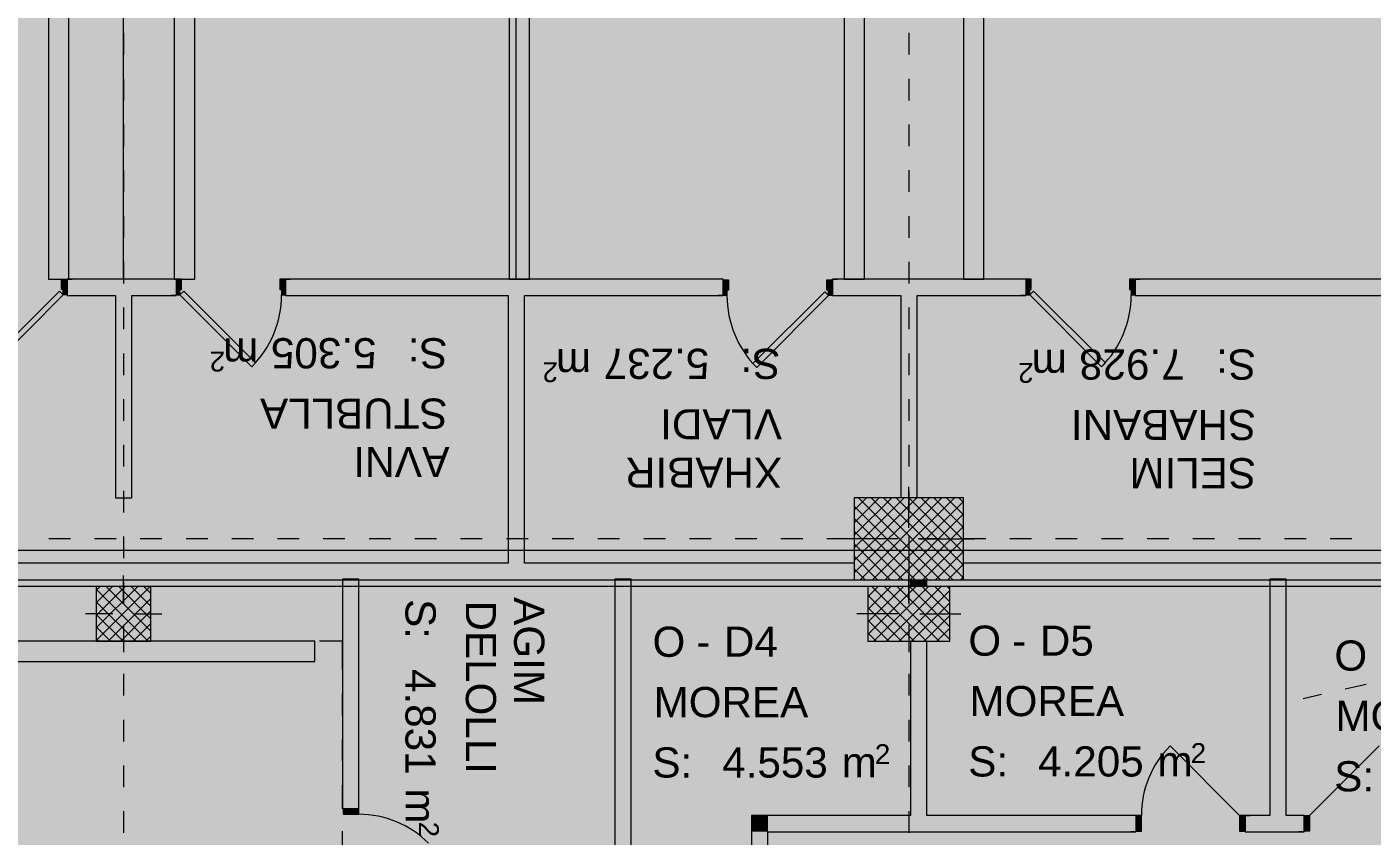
# Model space of a CAD drawing. Header units: centimetres. Extents: x -6805 to 4309, y -7338 to 617.
# Drawn here: x -1574 to -589, y -1777 to -1184 of the extents above; entities that cross this region are included whole.
import ezdxf

# ---------------------------------------------------------------- set-up
doc = ezdxf.new("R2010")
doc.units = ezdxf.units.CM
for name, color, linetype in [('PDF_ - DEPO_MOREA', 7, 'Continuous'), ('PDF_ - muret e reja_te kryera', 7, 'Continuous'), ('PDF_- DEPO', 7, 'Continuous'), ('PDF_- GARAZHE', 7, 'Continuous'), ('PDF_A - Muret', 7, 'Continuous'), ('PDF_A - Shtyllat', 7, 'Continuous')]:
    doc.layers.add(name, color=color, linetype=linetype)
for name, color, linetype, true_color in [('PDF_065 Möbel Einrichtung', 7, 'Continuous', 0x7f7f7f), ('PDF_2D Drafting - General', 7, 'Continuous', 0x7f7f7f), ('PDF_A - Akset', 7, 'Continuous', 0xfd4435), ('PDF_A - Pllaka Themel', 7, 'Continuous', 0x7f7f7f), ('PDF_A -Polyline', 7, 'Continuous', 0x7f7f7f)]:
    doc.layers.add(name, color=color, linetype=linetype, true_color=true_color)
doc.styles.add('PDF Arial', font='')
doc.styles.get('PDF Arial').set_extended_font_data('Arial')

msp = doc.modelspace()

# ---------------------------------------------------------------- hatches: boundary and pattern name
at = {"layer": 'PDF_ - DEPO_MOREA', "true_color": 0x029e21, "transparency": 33554559}
msp.add_hatch(color=104, dxfattribs=at).paths.add_polyline_path([(-1131.5, -1894.15), (-1131.5, -1588.89), (-958.09, -1589.37), (-958.09, -1634.4), (-926.82, -1634.4), (-926.82, -1762.04), (-1043.42, -1762.04), (-1043.42, -1894.15)])
at = {"layer": 'PDF_- DEPO', "true_color": 0xccccff, "transparency": 33554559}
for points in [[(-1803.8, -1579.37), (-1803.8, -1529.32), (-1871.85, -1529.32), (-1871.85, -1381.19), (-1509.55, -1381.19), (-1503.55, -1529.32), (-1543.58, -1529.32), (-1543.58, -1569.36)], [(-1463.51, -1579.37), (-1463.51, -1529.32), (-1503.55, -1529.32), (-1497.54, -1381.19), (-1221.81, -1381.19), (-1221.81, -1577.36)], [(-1209.8, -1577.36), (-1209.8, -1381.19), (-934.07, -1381.19), (-934.07, -1529.32), (-968.1, -1529.32), (-968.1, -1577.36)], [(-888.03, -1579.37), (-888.03, -1529.32), (-922.06, -1529.32), (-922.06, -1381.19), (-502.7, -1381.19), (-502.7, -1549.34), (-557.75, -1549.34), (-557.75, -1577.36)]]:
    msp.add_hatch(color=254, dxfattribs=at).paths.add_polyline_path(points)
at = {"layer": 'PDF_2D Drafting - General', "true_color": 0xcccccc, "transparency": 33554559}
msp.add_hatch(color=254, dxfattribs=at).paths.add_polyline_path([(-2964.77, -5006.28), (-2964.77, -1594.37), (-452.44, -1594.37), (-125.36, -3048.55), (710.84, -2860.84), (1265.75, -5333.7), (419.6, -5523.57), (200.43, -4546.93), (-2030.95, -5054.69), (-2050.79, -4966.25), (-2246.45, -4966.25), (-2237.41, -5006.28)])
at = {"layer": 'PDF_A - Muret', "true_color": 0xffffff, "transparency": 33554559}
for points in [[(-1545.01, -1369.19), (-1545.01, -1380.7), (-1547.81, -1380.7), (-1547.81, -1376.7), (-1549.02, -1376.7), (-1549.02, -1369.19)], [(-1465.06, -1369.19), (-1461.06, -1369.19), (-1461.06, -1376.7), (-1462.27, -1376.7), (-1462.27, -1380.7), (-1465.06, -1380.7)], [(-1389, -1369.19), (-1384.99, -1369.19), (-1384.99, -1380.7), (-1387.8, -1380.7), (-1387.8, -1376.7), (-1389, -1376.7)], [(-1060.17, -1369.69), (-1060.17, -1377.19), (-1061.37, -1377.19), (-1061.37, -1381.19), (-1064.18, -1381.19), (-1064.18, -1369.69)], [(-984.11, -1369.69), (-984.11, -1381.19), (-986.91, -1381.19), (-986.91, -1377.19), (-988.11, -1377.19), (-988.11, -1369.69)], [(-842.34, -1369.19), (-838.33, -1369.19), (-838.33, -1376.7), (-839.53, -1376.7), (-839.53, -1380.7), (-842.34, -1380.7)], [(-766.27, -1369.19), (-762.27, -1369.19), (-762.27, -1380.7), (-765.06, -1380.7), (-765.06, -1376.7), (-766.27, -1376.7)]]:
    msp.add_hatch(color=7, dxfattribs=at).paths.add_polyline_path(points)
at = {"layer": 'PDF_A - Pllaka Themel', "true_color": 0xd5d5d5, "transparency": 33554559}
h = msp.add_hatch(color=254, dxfattribs=at)
h.paths.add_polyline_path([(-5581.92, -878.77), (-5581.92, -838.74), (-5656.99, -838.74), (-5656.99, -378.27), (-5641.97, -378.27), (-5641.97, 287.29), (-2884.66, 287.29), (-432.6, 287.29), (-419.79, 287.29), (978.3, 287.29), (978.3, -308.22), (1644.1, -308.22), (1644.1, -1142.36), (931.04, -1302.36), (1552.22, -1164.4), (1863.25, -2555.08), (1863.27, -2555.07), (2158.71, -3867.26), (2155.22, -3868.03), (2646.93, -6059.23), (2017.8, -6200.41), (2017.67, -6199.86), (-1597.03, -7011.01), (-1702.67, -6540.31), (-1846.28, -6572.52), (-1976.98, -6060.13), (-1982.53, -5964.43), (-1838.96, -5932.29), (-2055.74, -4966.25), (-2419.29, -4966.25), (-2929.7, -4966.25), (-2929.7, -2144.79), (-2909.68, -2144.79), (-2904.73, -1595.67), (-4731.2, -1619.36), (-4671.15, -1619.36), (-4671.15, -2159.83), (-5099.03, -2159.81), (-5102.54, -2159.76), (-5106.05, -2159.61), (-5109.55, -2159.37), (-5113.04, -2159.02), (-5116.52, -2158.59), (-5119.99, -2158.04), (-5123.44, -2157.41), (-5126.87, -2156.67), (-5130.27, -2155.85), (-5133.66, -2154.92), (-5137.02, -2153.9), (-5140.35, -2152.79), (-5143.64, -2151.59), (-5146.9, -2150.29), (-5150.13, -2148.9), (-5153.31, -2147.42), (-5156.45, -2145.85), (-5159.54, -2144.2), (-5162.59, -2142.46), (-5165.59, -2140.63), (-5168.53, -2138.72), (-5171.42, -2136.74), (-5174.26, -2134.66), (-5177.03, -2132.51), (-5179.74, -2130.29), (-5182.39, -2127.99), (-5184.97, -2125.61), (-5187.49, -2123.17), (-5189.94, -2120.65), (-5192.31, -2118.06), (-5194.61, -2115.42), (-5196.84, -2112.71), (-5198.99, -2109.93), (-5201.06, -2107.1), (-5203.05, -2104.21), (-5204.96, -2101.26), (-5206.78, -2098.27), (-5208.52, -2095.21), (-5210.18, -2092.12), (-5211.74, -2088.99), (-5213.22, -2085.8), (-5214.61, -2082.58), (-5215.9, -2079.32), (-5217.11, -2076.02), (-5218.22, -2072.69), (-5219.24, -2069.33), (-5220.16, -2065.95), (-5220.99, -2062.55), (-5221.72, -2059.11), (-5222.36, -2055.66), (-5222.9, -2052.19), (-5223.34, -2048.71), (-5223.69, -2045.22), (-5223.93, -2041.71), (-5224.08, -2038.21), (-5224.13, -2034.71), (-5224.12, -1589.37), (-5276.67, -1564.36), (-5842.14, -1564.36), (-5842.14, -878.77)])
h.paths.add_polyline_path([(-1884.8, -2746.4), (-1725.78, -2754.1), (-263.28, -2617.91), (-272.05, -2578.85), (-296.78, -2580.25), (-343.47, -2075.77), (-1348.13, -2129.78), (-1534.78, -2147.18), (-1533.4, -2162.02), (-1836.78, -2167.48), (-1836.78, -2147.45), (-1876.81, -2147.45), (-1876.81, -2187.49), (-1531.07, -2187.03), (-1493.33, -2681.24), (-1884.8, -2706.36)])
h.paths.add_polyline_path([(-452.61, -1589.37), (-91.92, -1583.39), (-92.31, -1174.02), (283, -1174.02), (283, -828.73), (-419.79, -828.73), (-427.6, -828.73), (-452.61, -828.73)])
h.paths.add_polyline_path([(413.21, -3713.81), (401.11, -3715.64), (389.02, -3717.55), (376.94, -3719.54), (364.87, -3721.61), (352.83, -3723.77), (340.79, -3726.01), (328.77, -3728.32), (316.77, -3730.71), (304.78, -3733.18)])

# ---------------------------------------------------------------- linework, layer by layer
at = {"layer": 'PDF_ - DEPO_MOREA', "color": 104, "true_color": 0x029e21, "transparency": 33554559}
for points in [[(-914.82, -1594.37), (-663.6, -1594.37), (-914.82, -1762.04), (-663.6, -1762.04)], [(-391.38, -1588.89), (-391.38, -1762.04), (-651.6, -1588.89), (-651.6, -1762.04)]]:
    msp.add_solid(points, dxfattribs=at)
at = {"layer": 'PDF_ - muret e reja_te kryera', "lineweight": 0}
for points in [[(-1343.18, -1588.89), (-1343.18, -1757.21)], [(-1331.17, -1588.89), (-1343.18, -1588.89)], [(-1331.17, -1757.21), (-1331.17, -1588.89)], [(-1143.51, -1588.89), (-1143.51, -1789.06)], [(-1131.5, -1588.89), (-1143.51, -1588.89)], [(-1131.5, -1789.06), (-1131.5, -1588.89)], [(-926.82, -1589.37), (-926.82, -1594.37)], [(-914.82, -1594.37), (-914.82, -1589.37)], [(-663.6, -1588.89), (-663.6, -1762.04)], [(-651.6, -1588.89), (-663.6, -1588.89)], [(-651.6, -1762.04), (-651.6, -1588.89)], [(-926.82, -1634.4), (-926.82, -1762.04)], [(-914.82, -1762.04), (-914.82, -1634.4)], [(-685.63, -1762.04), (-736.58, -1711.08)], [(-634.45, -1762.04), (-583.5, -1711.08)], [(-1343.18, -1757.21), (-1343.18, -1753.51)], [(-1343.18, -1757.21), (-1343.18, -1753.51)], [(-1343.18, -1757.21), (-1343.18, -1753.51)], [(-1331.17, -1757.21), (-1331.17, -1753.51)], [(-1331.17, -1757.21), (-1331.17, -1753.51)], [(-1331.17, -1757.21), (-1331.17, -1753.51)], [(-1342.67, -1757.21), (-1343.18, -1757.21)], [(-1342.67, -1757.21), (-1343.18, -1757.21)], [(-1342.67, -1757.21), (-1343.18, -1757.21)], [(-1331.17, -1757.21), (-1342.67, -1757.21)], [(-1342.67, -1757.21), (-1342.67, -1761.21)], [(-1331.17, -1757.21), (-1342.67, -1757.21)], [(-1331.17, -1757.21), (-1342.67, -1757.21)], [(-1331.17, -1757.21), (-1342.67, -1757.21)], [(-1342.67, -1761.21), (-1331.17, -1761.21)], [(-1331.17, -1761.21), (-1331.17, -1757.21)], [(-1043.42, -1762.04), (-1043.42, -1774.04)], [(-926.82, -1762.04), (-1043.42, -1762.04)], [(-761.69, -1762.04), (-914.82, -1762.04)], [(-761.69, -1762.04), (-765.39, -1762.04)], [(-761.69, -1762.04), (-765.39, -1762.04)], [(-761.69, -1762.04), (-765.39, -1762.04)], [(-761.69, -1762.04), (-761.69, -1773.54)], [(-757.69, -1762.04), (-761.69, -1762.04)], [(-761.69, -1762.04), (-761.69, -1773.54)], [(-761.69, -1762.04), (-761.69, -1773.54)], [(-761.69, -1762.04), (-761.69, -1773.54)], [(-757.69, -1773.54), (-757.69, -1762.04)], [(-681.62, -1762.04), (-685.63, -1762.04)], [(-685.63, -1762.04), (-685.63, -1773.54)], [(-681.62, -1762.04), (-677.91, -1762.04)], [(-681.62, -1762.04), (-681.62, -1773.54)], [(-663.6, -1762.04), (-681.62, -1762.04)], [(-681.62, -1773.54), (-681.62, -1762.04)], [(-681.62, -1762.04), (-681.62, -1773.54)], [(-681.62, -1762.04), (-681.62, -1773.54)], [(-681.62, -1762.04), (-677.91, -1762.04)], [(-681.62, -1762.04), (-677.91, -1762.04)], [(-638.46, -1762.04), (-651.6, -1762.04)], [(-638.46, -1762.04), (-642.15, -1762.04)], [(-638.46, -1762.04), (-642.15, -1762.04)], [(-638.46, -1762.04), (-642.15, -1762.04)], [(-638.46, -1762.04), (-638.46, -1773.54)], [(-638.46, -1762.04), (-634.45, -1762.04)], [(-638.46, -1773.54), (-638.46, -1762.04)], [(-638.46, -1762.04), (-638.46, -1773.54)], [(-638.46, -1762.04), (-638.46, -1773.54)], [(-634.45, -1762.04), (-634.45, -1773.54)], [(-1043.42, -1774.04), (-1043.42, -1791.32)], [(-1031.41, -1774.04), (-761.69, -1774.04)], [(-1031.41, -1791.32), (-1031.41, -1774.04)], [(-761.69, -1774.04), (-765.39, -1774.04)], [(-761.69, -1774.04), (-765.39, -1774.04)], [(-761.69, -1774.04), (-765.39, -1774.04)], [(-761.69, -1773.54), (-761.69, -1774.04)], [(-761.69, -1773.54), (-757.69, -1773.54)], [(-761.69, -1773.54), (-761.69, -1774.04)], [(-761.69, -1773.54), (-761.69, -1774.04)], [(-685.63, -1773.54), (-681.62, -1773.54)], [(-681.62, -1773.54), (-681.62, -1774.04)], [(-681.62, -1773.54), (-681.62, -1774.04)], [(-681.62, -1773.54), (-681.62, -1774.04)], [(-681.62, -1774.04), (-677.91, -1774.04)], [(-681.62, -1774.04), (-638.46, -1774.04)], [(-681.62, -1774.04), (-677.91, -1774.04)], [(-681.62, -1774.04), (-677.91, -1774.04)], [(-638.46, -1774.04), (-642.15, -1774.04)], [(-638.46, -1774.04), (-642.15, -1774.04)], [(-638.46, -1774.04), (-642.15, -1774.04)], [(-638.46, -1773.54), (-638.46, -1774.04)], [(-634.45, -1773.54), (-638.46, -1773.54)], [(-638.46, -1773.54), (-638.46, -1774.04)], [(-638.46, -1773.54), (-638.46, -1774.04)]]:
    msp.add_lwpolyline(points, dxfattribs=at)
for centre, radius, start, end in [((-685.62, -1762.04), 72.07, 135.00056, 179.9948), ((-1331.18, -1833.31), 72.11, 45.01149, 89.98914)]:
    msp.add_arc(centre, radius, start, end, dxfattribs=at)
at = {"layer": 'PDF_ - muret e reja_te kryera', "transparency": 33554559}
for points in [[(-1343.18, -1588.89), (-1331.17, -1588.89), (-1343.18, -1757.21), (-1331.17, -1757.21)], [(-1143.51, -1588.89), (-1131.5, -1588.89), (-1143.51, -1789.06), (-1131.5, -1789.06)], [(-926.82, -1589.37), (-914.82, -1589.37), (-926.82, -1594.37), (-914.82, -1594.37)], [(-663.6, -1588.89), (-651.6, -1588.89), (-663.6, -1762.04), (-651.6, -1762.04)], [(-926.82, -1634.4), (-914.82, -1634.4), (-926.82, -1762.04), (-914.82, -1762.04)], [(-1031.41, -1774.04), (-1043.42, -1774.04), (-1043.42, -1762.04)], [(-1043.42, -1762.04), (-1031.41, -1762.04), (-1031.41, -1774.04)], [(-1031.41, -1762.04), (-761.69, -1762.04), (-1031.41, -1774.04), (-761.69, -1774.04)], [(-681.62, -1762.04), (-638.46, -1762.04), (-681.62, -1774.04), (-638.46, -1774.04)], [(-1043.42, -1774.04), (-1031.41, -1774.04), (-1043.42, -1791.32), (-1031.41, -1791.32)]]:
    msp.add_solid(points, dxfattribs=at)
at = {"layer": 'PDF_ - muret e reja_te kryera', "color": 7, "true_color": 0xffffff, "transparency": 33554559}
for points in [[(-1331.17, -1837.27), (-1343.18, -1837.27), (-1331.17, -1757.21), (-1343.18, -1757.21)], [(-1342.67, -1757.21), (-1331.17, -1757.21), (-1342.67, -1761.21), (-1331.17, -1761.21)], [(-681.62, -1762.04), (-681.62, -1774.04), (-761.69, -1762.04), (-761.69, -1774.04)], [(-761.69, -1773.54), (-761.69, -1762.04), (-757.69, -1773.54), (-757.69, -1762.04)], [(-681.62, -1762.04), (-681.62, -1773.54), (-685.63, -1762.04), (-685.63, -1773.54)], [(-638.46, -1762.04), (-558.39, -1762.04), (-638.46, -1774.04), (-558.39, -1774.04)], [(-638.46, -1762.04), (-634.45, -1762.04), (-638.46, -1773.54), (-634.45, -1773.54)]]:
    msp.add_solid(points, dxfattribs=at)
at = {"layer": 'PDF_- DEPO', "color": 254, "true_color": 0xccccff, "transparency": 33554559}
msp.add_solid([(-1331.17, -1588.89), (-1143.51, -1588.89), (-1331.17, -1846.78), (-1143.51, -1846.78)], dxfattribs=at)
at = {"layer": 'PDF_- GARAZHE', "color": 254, "true_color": 0xccccff, "transparency": 33554559}
for points in [[(-1883.87, -1369.19), (-1883.87, -828.73), (-1503.55, -1369.19), (-1503.55, -828.73)], [(-1503.55, -1369.19), (-1503.55, -828.73), (-1213.53, -1369.19), (-1213.53, -828.73)], [(-1213.53, -1369.19), (-1213.53, -828.73), (-918.1, -1369.19), (-918.1, -828.73)], [(-918.1, -1369.19), (-918.1, -828.73), (-462.67, -1369.19), (-462.67, -828.73)], [(-1863.88, -1589.37), (-1344.97, -1589.37), (-1863.88, -1892.04), (-1344.97, -1892.04)]]:
    msp.add_solid(points, dxfattribs=at)
at = {"layer": 'PDF_065 Möbel Einrichtung', "lineweight": 0}
for points in [[(-1558.68, -828.73), (-1558.68, -1369.19)], [(-1543.66, -1369.19), (-1543.66, -828.73)], [(-1466.47, -828.73), (-1466.47, -1369.19)], [(-1451.45, -1369.19), (-1451.45, -828.73)], [(-1221.03, -828.73), (-1221.03, -1369.19)], [(-1206.03, -1369.19), (-1206.03, -828.73)], [(-975.6, -828.73), (-975.6, -1369.19)], [(-960.59, -1369.19), (-960.59, -828.73)], [(-888.04, -828.73), (-888.04, -1369.19)], [(-873.03, -1369.19), (-873.03, -828.73)], [(-1558.68, -1369.19), (-1543.66, -1369.19)], [(-1466.47, -1369.19), (-1451.45, -1369.19)], [(-1221.03, -1369.19), (-1206.03, -1369.19)], [(-975.6, -1369.19), (-960.59, -1369.19)], [(-888.04, -1369.19), (-873.03, -1369.19)], [(-1363.47, -1634.32), (-1863.88, -1634.32)], [(-1363.47, -1649.33), (-1363.47, -1634.32)], [(-1863.88, -1649.33), (-1363.47, -1649.33)]]:
    msp.add_lwpolyline(points, dxfattribs=at)
at = {"layer": 'PDF_065 Möbel Einrichtung', "color": 7, "true_color": 0xffffff, "transparency": 33554559}
for points in [[(-1543.66, -828.73), (-1543.66, -1369.19), (-1558.68, -828.73), (-1558.68, -1369.19)], [(-1451.45, -828.73), (-1451.45, -1369.19), (-1466.47, -828.73), (-1466.47, -1369.19)], [(-1206.03, -828.73), (-1206.03, -1369.19), (-1221.03, -828.73), (-1221.03, -1369.19)], [(-960.59, -828.73), (-960.59, -1369.19), (-975.6, -828.73), (-975.6, -1369.19)], [(-873.03, -828.73), (-873.03, -1369.19), (-888.04, -828.73), (-888.04, -1369.19)], [(-1363.47, -1649.33), (-1863.88, -1649.33), (-1363.47, -1634.32), (-1863.88, -1634.32)]]:
    msp.add_solid(points, dxfattribs=at)
at = {"layer": 'PDF_2D Drafting - General', "color": 7, "lineweight": 0}
msp.add_lwpolyline([(-452.44, -1594.37), (-2964.77, -1594.37)], dxfattribs=at)
at = {"layer": 'PDF_A - Akset', "lineweight": 0}
for points in [[(-1503.55, -1188.76), (-1503.55, -1204.65)], [(-928.06, -1188.76), (-928.06, -1204.65)], [(-1503.55, -1213.48), (-1503.55, -1213.48)], [(-1503.55, -1222.31), (-1503.55, -1238.19)], [(-928.06, -1213.48), (-928.06, -1213.48)], [(-928.06, -1222.31), (-928.06, -1238.19)], [(-1503.55, -1247.03), (-1503.55, -1247.03)], [(-928.06, -1247.03), (-928.06, -1247.03)], [(-1503.55, -1255.85), (-1503.55, -1271.74)], [(-928.06, -1255.85), (-928.06, -1271.74)], [(-1503.55, -1280.56), (-1503.55, -1280.56)], [(-928.06, -1280.56), (-928.06, -1280.56)], [(-1503.55, -1289.39), (-1503.55, -1305.28)], [(-928.06, -1289.39), (-928.06, -1305.28)], [(-1503.55, -1314.11), (-1503.55, -1314.11)], [(-928.06, -1314.11), (-928.06, -1314.11)], [(-1503.55, -1322.94), (-1503.55, -1338.83)], [(-928.06, -1322.94), (-928.06, -1338.83)], [(-1503.55, -1347.65), (-1503.55, -1347.65)], [(-928.06, -1347.65), (-928.06, -1347.65)], [(-1503.55, -1356.47), (-1503.55, -1372.36)], [(-928.06, -1356.47), (-928.06, -1372.36)], [(-1503.55, -1381.19), (-1503.55, -1381.19)], [(-1503.55, -1390.02), (-1503.55, -1405.91)], [(-928.06, -1381.19), (-928.06, -1381.19)], [(-928.06, -1390.02), (-928.06, -1405.91)], [(-1503.55, -1414.74), (-1503.55, -1414.74)], [(-928.06, -1414.74), (-928.06, -1414.74)], [(-1503.55, -1423.56), (-1503.55, -1439.45)], [(-928.06, -1423.56), (-928.06, -1439.45)], [(-1503.55, -1448.27), (-1503.55, -1448.27)], [(-928.06, -1448.27), (-928.06, -1448.27)], [(-1503.55, -1457.11), (-1503.55, -1472.99)], [(-928.06, -1457.11), (-928.06, -1472.99)], [(-1503.55, -1481.82), (-1503.55, -1481.82)], [(-928.06, -1481.82), (-928.06, -1481.82)], [(-1503.55, -1490.64), (-1503.55, -1506.53)], [(-928.06, -1490.64), (-928.06, -1506.53)], [(-1503.55, -1515.36), (-1503.55, -1515.36)], [(-928.06, -1515.36), (-928.06, -1515.36)], [(-1503.55, -1524.18), (-1503.55, -1540.07)], [(-928.06, -1524.18), (-928.06, -1540.07)], [(-1503.55, -1548.9), (-1503.55, -1548.9)], [(-928.06, -1548.9), (-928.06, -1548.9)], [(-1567.28, -1559.35), (-1567.28, -1559.35)], [(-1542.57, -1559.35), (-1558.46, -1559.35)], [(-1533.74, -1559.35), (-1533.74, -1559.35)], [(-1509.03, -1559.35), (-1524.91, -1559.35)], [(-1503.55, -1557.73), (-1503.55, -1573.62)], [(-1500.19, -1559.35), (-1500.19, -1559.35)], [(-1475.48, -1559.35), (-1491.37, -1559.35)], [(-1466.66, -1559.35), (-1466.66, -1559.35)], [(-1441.94, -1559.35), (-1457.83, -1559.35)], [(-1433.11, -1559.35), (-1433.11, -1559.35)], [(-1408.39, -1559.35), (-1424.29, -1559.35)], [(-1399.57, -1559.35), (-1399.57, -1559.35)], [(-1374.86, -1559.35), (-1390.75, -1559.35)], [(-1366.03, -1559.35), (-1366.03, -1559.35)], [(-1341.32, -1559.35), (-1357.2, -1559.35)], [(-1332.49, -1559.35), (-1332.49, -1559.35)], [(-1307.77, -1559.35), (-1323.66, -1559.35)], [(-1298.95, -1559.35), (-1298.95, -1559.35)], [(-1274.23, -1559.35), (-1290.11, -1559.35)], [(-1265.4, -1559.35), (-1265.4, -1559.35)], [(-1240.69, -1559.35), (-1256.58, -1559.35)], [(-1231.86, -1559.35), (-1231.86, -1559.35)], [(-1207.15, -1559.35), (-1223.04, -1559.35)], [(-1198.31, -1559.35), (-1198.31, -1559.35)], [(-1173.6, -1559.35), (-1189.49, -1559.35)], [(-1164.78, -1559.35), (-1164.78, -1559.35)], [(-1140.06, -1559.35), (-1155.95, -1559.35)], [(-1131.24, -1559.35), (-1131.24, -1559.35)], [(-1106.52, -1559.35), (-1122.41, -1559.35)], [(-1097.69, -1559.35), (-1097.69, -1559.35)], [(-1072.98, -1559.35), (-1088.87, -1559.35)], [(-1064.15, -1559.35), (-1064.15, -1559.35)], [(-1039.44, -1559.35), (-1055.32, -1559.35)], [(-1030.61, -1559.35), (-1030.61, -1559.35)], [(-1005.89, -1559.35), (-1021.78, -1559.35)], [(-997.07, -1559.35), (-997.07, -1559.35)], [(-972.35, -1559.35), (-988.24, -1559.35)], [(-963.52, -1559.35), (-963.52, -1559.35)], [(-938.81, -1559.35), (-954.7, -1559.35)], [(-929.98, -1559.35), (-929.98, -1559.35)], [(-928.06, -1557.73), (-928.06, -1573.62)], [(-905.27, -1559.35), (-921.16, -1559.35)], [(-896.44, -1559.35), (-896.44, -1559.35)], [(-871.72, -1559.35), (-887.61, -1559.35)], [(-862.9, -1559.35), (-862.9, -1559.35)], [(-838.18, -1559.35), (-854.07, -1559.35)], [(-829.36, -1559.35), (-829.36, -1559.35)], [(-804.64, -1559.35), (-820.53, -1559.35)], [(-795.81, -1559.35), (-795.81, -1559.35)], [(-771.1, -1559.35), (-786.99, -1559.35)], [(-762.27, -1559.35), (-762.27, -1559.35)], [(-737.56, -1559.35), (-753.45, -1559.35)], [(-728.73, -1559.35), (-728.73, -1559.35)], [(-704.01, -1559.35), (-719.9, -1559.35)], [(-695.19, -1559.35), (-695.19, -1559.35)], [(-670.47, -1559.35), (-686.36, -1559.35)], [(-661.65, -1559.35), (-661.65, -1559.35)], [(-636.93, -1559.35), (-652.82, -1559.35)], [(-628.1, -1559.35), (-628.1, -1559.35)], [(-603.39, -1559.35), (-619.28, -1559.35)], [(-594.56, -1559.35), (-594.56, -1559.35)], [(-1503.55, -1582.44), (-1503.55, -1582.44)], [(-928.06, -1582.44), (-928.06, -1582.44)], [(-1503.55, -1591.27), (-1503.55, -1607.16)], [(-928.06, -1591.27), (-928.06, -1607.16)], [(-1503.55, -1615.98), (-1503.55, -1615.98)], [(-928.06, -1615.98), (-928.06, -1615.98)], [(-1503.55, -1624.82), (-1503.55, -1640.7)], [(-928.06, -1624.82), (-928.06, -1640.7)], [(-1503.55, -1649.53), (-1503.55, -1649.53)], [(-928.06, -1649.53), (-928.06, -1649.53)], [(-1503.55, -1658.35), (-1503.55, -1674.24)], [(-928.06, -1658.35), (-928.06, -1674.24)], [(-625.65, -1673.49), (-639.14, -1676.52)], [(-617.03, -1671.56), (-617.03, -1671.56)], [(-592.92, -1666.15), (-608.43, -1669.63)], [(-1503.55, -1683.07), (-1503.55, -1683.07)], [(-928.06, -1683.07), (-928.06, -1683.07)], [(-1503.55, -1691.9), (-1503.55, -1707.78)], [(-928.06, -1691.9), (-928.06, -1707.78)], [(-1503.55, -1716.62), (-1503.55, -1716.62)], [(-928.06, -1716.62), (-928.06, -1716.62)], [(-1503.55, -1725.44), (-1503.55, -1741.33)], [(-928.06, -1725.44), (-928.06, -1741.33)], [(-1503.55, -1750.15), (-1503.55, -1750.15)], [(-928.06, -1750.15), (-928.06, -1750.15)], [(-1503.55, -1758.98), (-1503.55, -1774.87)], [(-928.06, -1758.98), (-928.06, -1774.87)]]:
    msp.add_lwpolyline(points, dxfattribs=at)
at = {"layer": 'PDF_A - Akset', "color": 21, "lineweight": 0, "true_color": 0xff9955}
for points in [[(-1569.97, -1634.38), (-1569.97, -1634.38)], [(-1545.25, -1634.38), (-1561.14, -1634.38)], [(-1536.43, -1634.38), (-1536.43, -1634.38)], [(-1511.72, -1634.38), (-1527.6, -1634.38)], [(-1502.88, -1634.38), (-1502.88, -1634.38)], [(-1478.17, -1634.38), (-1494.06, -1634.38)], [(-1469.34, -1634.38), (-1469.34, -1634.38)], [(-1444.63, -1634.38), (-1460.52, -1634.38)], [(-1435.8, -1634.38), (-1435.8, -1634.38)], [(-1411.08, -1634.38), (-1426.97, -1634.38)], [(-1402.26, -1634.38), (-1402.26, -1634.38)], [(-1377.54, -1634.38), (-1393.44, -1634.38)], [(-1368.72, -1634.38), (-1368.72, -1634.38)], [(-1343.18, -1634.38), (-1359.89, -1634.38)], [(-1343.18, -1655.23), (-1343.18, -1634.38)], [(-1343.18, -1664.06), (-1343.18, -1664.06)], [(-1343.18, -1688.77), (-1343.18, -1672.88)], [(-1343.18, -1697.6), (-1343.18, -1697.6)], [(-1343.18, -1722.31), (-1343.18, -1706.42)], [(-1343.18, -1731.14), (-1343.18, -1731.14)], [(-1343.18, -1755.86), (-1343.18, -1739.97)], [(-1343.18, -1764.68), (-1343.18, -1764.68)], [(-1343.18, -1789.4), (-1343.18, -1773.51)]]:
    msp.add_lwpolyline(points, dxfattribs=at)
at = {"layer": 'PDF_A - Muret', "color": 8, "lineweight": 0, "true_color": 0x7f7f7f}
for points in [[(-1549.02, -1376.7), (-1549.02, -1369.19)], [(-1549.02, -1369.19), (-1545.01, -1369.19)], [(-1545.01, -1369.19), (-1545.01, -1380.7)], [(-1545.01, -1369.19), (-1545.01, -1380.7)], [(-1545.01, -1369.19), (-1545.01, -1380.7)], [(-1545.01, -1369.19), (-1541.31, -1369.19)], [(-1545.01, -1369.19), (-1541.31, -1369.19)], [(-1465.06, -1369.19), (-1468.77, -1369.19)], [(-1465.06, -1369.19), (-1468.77, -1369.19)], [(-1465.06, -1369.19), (-1465.06, -1380.7)], [(-1461.06, -1369.19), (-1465.06, -1369.19)], [(-1465.06, -1369.19), (-1465.06, -1380.7)], [(-1465.06, -1369.19), (-1465.06, -1380.7)], [(-1461.06, -1376.7), (-1461.06, -1369.19)], [(-1389, -1369.19), (-1389, -1376.7)], [(-1384.99, -1369.19), (-1389, -1369.19)], [(-1384.99, -1380.7), (-1384.99, -1369.19)], [(-1384.99, -1369.19), (-1384.99, -1380.7)], [(-1384.99, -1369.19), (-1384.99, -1380.7)], [(-1384.99, -1369.19), (-1381.3, -1369.19)], [(-1384.99, -1369.19), (-1381.3, -1369.19)], [(-1064.18, -1369.19), (-1067.88, -1369.19)], [(-1064.18, -1369.19), (-1067.88, -1369.19)], [(-1064.18, -1369.69), (-1064.18, -1369.19)], [(-1064.18, -1369.69), (-1064.18, -1369.19)], [(-1064.18, -1381.19), (-1064.18, -1369.69)], [(-1064.18, -1369.69), (-1060.17, -1369.69)], [(-1064.18, -1381.19), (-1064.18, -1369.69)], [(-1064.18, -1381.19), (-1064.18, -1369.69)], [(-1060.17, -1369.69), (-1060.17, -1377.19)], [(-988.11, -1377.19), (-988.11, -1369.69)], [(-988.11, -1369.69), (-984.11, -1369.69)], [(-984.11, -1369.69), (-984.11, -1369.19)], [(-984.11, -1369.69), (-984.11, -1369.19)], [(-984.11, -1369.19), (-980.41, -1369.19)], [(-984.11, -1369.19), (-980.41, -1369.19)], [(-984.11, -1369.69), (-984.11, -1381.19)], [(-984.11, -1381.19), (-984.11, -1369.69)], [(-984.11, -1381.19), (-984.11, -1369.69)], [(-842.34, -1369.19), (-846.03, -1369.19)], [(-842.34, -1369.19), (-846.03, -1369.19)], [(-842.34, -1369.19), (-842.34, -1380.7)], [(-838.33, -1369.19), (-842.34, -1369.19)], [(-842.34, -1369.19), (-842.34, -1380.7)], [(-842.34, -1369.19), (-842.34, -1380.7)], [(-838.33, -1376.7), (-838.33, -1369.19)], [(-766.27, -1369.19), (-766.27, -1376.7)], [(-762.27, -1369.19), (-766.27, -1369.19)], [(-762.27, -1380.7), (-762.27, -1369.19)], [(-762.27, -1369.19), (-762.27, -1380.7)], [(-762.27, -1369.19), (-762.27, -1380.7)], [(-762.27, -1369.19), (-758.56, -1369.19)], [(-762.27, -1369.19), (-758.56, -1369.19)], [(-1550.64, -1377.87), (-1603.3, -1430.52)], [(-1547.81, -1380.7), (-1550.64, -1377.87)], [(-1547.81, -1376.7), (-1549.02, -1376.7)], [(-1547.81, -1380.7), (-1547.81, -1376.7)], [(-1462.27, -1380.7), (-1462.27, -1376.7)], [(-1462.27, -1376.7), (-1461.06, -1376.7)], [(-1462.27, -1380.7), (-1459.43, -1377.87)], [(-1459.43, -1377.87), (-1406.78, -1430.52)], [(-1389, -1376.7), (-1387.8, -1376.7)], [(-1387.8, -1376.7), (-1387.8, -1380.7)], [(-1060.17, -1377.19), (-1061.37, -1377.19)], [(-1061.37, -1377.19), (-1061.37, -1381.19)], [(-989.74, -1378.37), (-1042.39, -1431.02)], [(-986.91, -1381.19), (-989.74, -1378.37)], [(-986.91, -1377.19), (-988.11, -1377.19)], [(-986.91, -1381.19), (-986.91, -1377.19)], [(-839.53, -1380.7), (-839.53, -1376.7)], [(-839.53, -1376.7), (-838.33, -1376.7)], [(-839.53, -1380.7), (-836.7, -1377.87)], [(-836.7, -1377.87), (-784.05, -1430.52)], [(-766.27, -1376.7), (-765.06, -1376.7)], [(-765.06, -1376.7), (-765.06, -1380.7)], [(-1600.46, -1433.35), (-1547.81, -1380.7)], [(-1545.01, -1380.7), (-1547.81, -1380.7)], [(-1545.01, -1380.7), (-1545.01, -1381.19)], [(-1545.01, -1380.7), (-1545.01, -1381.19)], [(-1545.01, -1381.19), (-1541.31, -1381.19)], [(-1545.01, -1381.19), (-1541.31, -1381.19)], [(-1465.06, -1381.19), (-1468.77, -1381.19)], [(-1465.06, -1381.19), (-1468.77, -1381.19)], [(-1465.06, -1380.7), (-1462.27, -1380.7)], [(-1465.06, -1380.7), (-1465.06, -1381.19)], [(-1465.06, -1380.7), (-1465.06, -1381.19)], [(-1409.61, -1433.35), (-1462.27, -1380.7)], [(-1387.8, -1380.7), (-1384.99, -1380.7)], [(-1384.99, -1380.7), (-1384.99, -1381.19)], [(-1384.99, -1380.7), (-1384.99, -1381.19)], [(-1384.99, -1381.19), (-1381.3, -1381.19)], [(-1384.99, -1381.19), (-1381.3, -1381.19)], [(-1064.18, -1381.19), (-1067.88, -1381.19)], [(-1064.18, -1381.19), (-1067.88, -1381.19)], [(-1061.37, -1381.19), (-1064.18, -1381.19)], [(-1039.56, -1433.85), (-986.91, -1381.19)], [(-984.11, -1381.19), (-986.91, -1381.19)], [(-984.11, -1381.19), (-980.41, -1381.19)], [(-984.11, -1381.19), (-980.41, -1381.19)], [(-842.34, -1381.19), (-846.03, -1381.19)], [(-842.34, -1381.19), (-846.03, -1381.19)], [(-842.34, -1380.7), (-839.53, -1380.7)], [(-842.34, -1380.7), (-842.34, -1381.19)], [(-842.34, -1380.7), (-842.34, -1381.19)], [(-786.88, -1433.35), (-839.53, -1380.7)], [(-765.06, -1380.7), (-762.27, -1380.7)], [(-762.27, -1380.7), (-762.27, -1381.19)], [(-762.27, -1380.7), (-762.27, -1381.19)], [(-762.27, -1381.19), (-758.56, -1381.19)], [(-762.27, -1381.19), (-758.56, -1381.19)], [(-1406.78, -1430.52), (-1409.61, -1433.35)], [(-1042.39, -1431.02), (-1039.56, -1433.85)], [(-784.05, -1430.52), (-786.88, -1433.35)]]:
    msp.add_lwpolyline(points, dxfattribs=at)
at = {"layer": 'PDF_A - Muret', "lineweight": 0}
for points in [[(-1545.01, -1369.19), (-1541.31, -1369.19)], [(-1545.01, -1369.19), (-1545.01, -1380.7)], [(-1465.06, -1369.19), (-1545.01, -1369.19)], [(-1465.06, -1369.19), (-1468.77, -1369.19)], [(-1465.06, -1369.19), (-1465.06, -1380.7)], [(-1384.99, -1369.19), (-1381.3, -1369.19)], [(-1384.99, -1369.19), (-1384.99, -1380.7)], [(-1064.18, -1369.19), (-1384.99, -1369.19)], [(-1064.18, -1369.19), (-1067.88, -1369.19)], [(-1064.18, -1369.69), (-1064.18, -1369.19)], [(-1064.18, -1381.19), (-1064.18, -1369.69)], [(-984.11, -1369.19), (-980.41, -1369.19)], [(-984.11, -1369.69), (-984.11, -1369.19)], [(-842.34, -1369.19), (-984.11, -1369.19)], [(-984.11, -1381.19), (-984.11, -1369.69)], [(-842.34, -1369.19), (-846.03, -1369.19)], [(-842.34, -1369.19), (-842.34, -1380.7)], [(-762.27, -1369.19), (-758.56, -1369.19)], [(-762.27, -1369.19), (-762.27, -1380.7)], [(-502.7, -1369.19), (-762.27, -1369.19)], [(-1545.01, -1380.7), (-1545.01, -1381.19)], [(-1545.01, -1381.19), (-1541.31, -1381.19)], [(-1545.01, -1381.19), (-1509.55, -1381.19)], [(-1509.55, -1381.19), (-1509.55, -1529.32)], [(-1497.54, -1381.19), (-1465.06, -1381.19)], [(-1497.54, -1529.32), (-1497.54, -1381.19)], [(-1465.06, -1381.19), (-1468.77, -1381.19)], [(-1465.06, -1380.7), (-1465.06, -1381.19)], [(-1384.99, -1380.7), (-1384.99, -1381.19)], [(-1384.99, -1381.19), (-1381.3, -1381.19)], [(-1384.99, -1381.19), (-1221.81, -1381.19)], [(-1221.81, -1381.19), (-1221.81, -1577.36)], [(-1209.8, -1381.19), (-1064.18, -1381.19)], [(-1209.8, -1577.36), (-1209.8, -1381.19)], [(-1064.18, -1381.19), (-1067.88, -1381.19)], [(-984.11, -1381.19), (-980.41, -1381.19)], [(-984.11, -1381.19), (-934.07, -1381.19)], [(-934.07, -1381.19), (-934.07, -1529.32)], [(-922.06, -1381.19), (-842.34, -1381.19)], [(-922.06, -1529.32), (-922.06, -1381.19)], [(-842.34, -1381.19), (-846.03, -1381.19)], [(-842.34, -1380.7), (-842.34, -1381.19)], [(-762.27, -1380.7), (-762.27, -1381.19)], [(-762.27, -1381.19), (-758.56, -1381.19)], [(-762.27, -1381.19), (-502.7, -1381.19)], [(-1509.55, -1529.32), (-1497.54, -1529.32)], [(-1221.81, -1577.36), (-1883.87, -1577.36)], [(-968.1, -1577.36), (-1209.8, -1577.36)], [(-502.7, -1577.36), (-888.03, -1577.36)], [(-1883.87, -1589.37), (-968.1, -1589.37)], [(-888.03, -1589.37), (-502.7, -1589.37)]]:
    msp.add_lwpolyline(points, dxfattribs=at)
at = {"layer": 'PDF_A - Muret', "color": 8, "lineweight": 0, "true_color": 0x7f7f7f}
for centre, radius, start, end in [((-1462.26, -1380.7), 74.46, 314.99664, 0.0009), ((-986.94, -1381.21), 74.43, 179.98807, 225.01116), ((-839.56, -1380.68), 74.5, 315.00835, 359.98636)]:
    msp.add_arc(centre, radius, start, end, dxfattribs=at)
at = {"layer": 'PDF_A - Muret', "transparency": 33554559}
for points in [[(-1545.01, -1369.19), (-1465.06, -1369.19), (-1545.01, -1381.19), (-1465.06, -1381.19)], [(-1064.18, -1369.19), (-1064.18, -1381.19), (-1384.99, -1369.19), (-1384.99, -1381.19)], [(-984.11, -1381.19), (-984.11, -1369.19), (-842.34, -1381.19), (-842.34, -1369.19)], [(-502.7, -1369.19), (-502.7, -1381.19), (-762.27, -1369.19), (-762.27, -1381.19)], [(-1509.55, -1381.19), (-1497.54, -1381.19), (-1509.55, -1529.32), (-1497.54, -1529.32)], [(-1221.81, -1381.19), (-1209.8, -1381.19), (-1221.81, -1577.36), (-1209.8, -1577.36)], [(-934.07, -1381.19), (-922.06, -1381.19), (-934.07, -1529.32), (-922.06, -1529.32)], [(-968.1, -1577.36), (-968.1, -1589.37), (-1883.87, -1577.36), (-1883.87, -1589.37)], [(-888.03, -1577.36), (-502.7, -1577.36), (-888.03, -1589.37), (-502.7, -1589.37)]]:
    msp.add_solid(points, dxfattribs=at)
at = {"layer": 'PDF_A - Muret', "color": 7, "true_color": 0xffffff, "transparency": 33554559}
for points in [[(-1600.46, -1433.35), (-1603.3, -1430.52), (-1547.81, -1380.7), (-1550.64, -1377.87)], [(-1409.61, -1433.35), (-1462.27, -1380.7), (-1406.78, -1430.52), (-1459.43, -1377.87)], [(-1039.56, -1433.85), (-1042.39, -1431.02), (-986.91, -1381.19), (-989.74, -1378.37)], [(-786.88, -1433.35), (-839.53, -1380.7), (-784.05, -1430.52), (-836.7, -1377.87)]]:
    msp.add_solid(points, dxfattribs=at)
at = {"layer": 'PDF_A - Pllaka Themel', "lineweight": 0}
for points in [[(-452.44, -1568), (-2964.77, -1567.96)], [(-2919.73, -1589.37), (-462.67, -1589.37)]]:
    msp.add_lwpolyline(points, dxfattribs=at)
at = {"layer": 'PDF_A - Pllaka Themel', "color": 7, "true_color": 0xffffff, "transparency": 33554559}
msp.add_solid([(-2919.73, -1589.37), (-2919.73, 312.31), (-462.67, -1589.37), (-462.67, 312.31)], dxfattribs=at)
at = {"layer": 'PDF_A - Shtyllat', "lineweight": 0}
for points in [[(-928.06, -1551.34), (-928.06, -1521.31)], [(-968.1, -1584.42), (-913, -1529.32)], [(-968.1, -1575.22), (-922.2, -1529.32)], [(-968.1, -1566.02), (-931.4, -1529.32)], [(-968.1, -1556.82), (-940.6, -1529.32)], [(-968.1, -1547.62), (-949.79, -1529.32)], [(-968.1, -1538.42), (-959, -1529.32)], [(-968.1, -1529.32), (-968.1, -1589.37)], [(-888.03, -1529.32), (-968.1, -1529.32)], [(-914.13, -1589.37), (-968.1, -1535.41)], [(-904.94, -1589.37), (-964.99, -1529.32)], [(-963.85, -1589.37), (-903.8, -1529.32)], [(-895.73, -1589.37), (-955.78, -1529.32)], [(-954.65, -1589.37), (-894.6, -1529.32)], [(-888.03, -1587.88), (-946.58, -1529.32)], [(-945.45, -1589.37), (-888.03, -1531.95)], [(-888.03, -1578.67), (-937.39, -1529.32)], [(-888.03, -1569.48), (-928.18, -1529.32)], [(-888.03, -1560.28), (-918.98, -1529.32)], [(-888.03, -1551.08), (-909.78, -1529.32)], [(-888.03, -1541.88), (-900.58, -1529.32)], [(-888.03, -1532.68), (-891.39, -1529.32)], [(-888.03, -1589.37), (-888.03, -1529.32)], [(-923.33, -1589.37), (-968.1, -1544.61)], [(-936.25, -1589.37), (-888.03, -1541.16)], [(-932.54, -1589.37), (-968.1, -1553.81)], [(-927.05, -1589.37), (-888.03, -1550.35)], [(-936.07, -1559.35), (-976.1, -1559.35)], [(-941.73, -1589.37), (-968.1, -1563.02)], [(-928.06, -1559.35), (-928.06, -1559.35)], [(-928.06, -1567.35), (-928.06, -1597.38)], [(-920.05, -1559.35), (-880.03, -1559.35)], [(-917.85, -1589.37), (-888.03, -1559.55)], [(-950.94, -1589.37), (-968.1, -1572.21)], [(-908.64, -1589.37), (-888.03, -1568.76)], [(-1503.55, -1606.38), (-1503.55, -1586.36)], [(-960.13, -1589.37), (-968.1, -1581.41)], [(-928.06, -1606.38), (-928.06, -1586.37)], [(-899.45, -1589.37), (-888.03, -1577.95)], [(-890.25, -1589.37), (-888.03, -1587.16)], [(-1523.56, -1633.88), (-1484.05, -1594.36)], [(-1523.56, -1624.68), (-1493.25, -1594.36)], [(-1523.56, -1615.48), (-1502.45, -1594.36)], [(-1523.56, -1606.28), (-1511.65, -1594.36)], [(-1523.56, -1597.08), (-1520.85, -1594.36)], [(-1483.53, -1594.36), (-1523.56, -1594.36)], [(-1523.56, -1594.36), (-1523.56, -1634.4)], [(-1485.51, -1634.4), (-1523.56, -1596.35)], [(-1483.53, -1627.18), (-1516.35, -1594.36)], [(-1483.53, -1617.99), (-1507.14, -1594.36)], [(-1483.53, -1608.79), (-1497.95, -1594.36)], [(-1483.53, -1599.58), (-1488.75, -1594.36)], [(-1483.53, -1634.4), (-1483.53, -1594.36)], [(-968.1, -1589.37), (-888.03, -1589.37)], [(-958.09, -1629.61), (-922.85, -1594.37)], [(-958.09, -1620.41), (-932.04, -1594.37)], [(-958.09, -1611.21), (-941.25, -1594.37)], [(-958.09, -1602.01), (-950.45, -1594.37)], [(-898.03, -1594.37), (-958.09, -1594.37)], [(-958.09, -1594.37), (-958.09, -1634.4)], [(-915.1, -1634.4), (-955.14, -1594.37)], [(-953.68, -1634.4), (-913.65, -1594.37)], [(-905.91, -1634.4), (-945.93, -1594.37)], [(-944.48, -1634.4), (-904.44, -1594.37)], [(-898.03, -1633.07), (-936.74, -1594.37)], [(-898.03, -1623.87), (-927.54, -1594.37)], [(-898.03, -1614.67), (-918.33, -1594.37)], [(-898.03, -1605.47), (-909.14, -1594.37)], [(-898.03, -1596.27), (-899.94, -1594.37)], [(-898.03, -1634.4), (-898.03, -1594.37)], [(-1494.72, -1634.4), (-1523.56, -1605.55)], [(-1514.88, -1634.4), (-1483.53, -1603.04)], [(-924.3, -1634.4), (-958.09, -1600.62)], [(-935.28, -1634.4), (-898.03, -1597.16)], [(-926.08, -1634.4), (-898.03, -1606.36)], [(-1511.56, -1614.39), (-1531.57, -1614.39)], [(-1503.91, -1634.4), (-1523.56, -1614.76)], [(-1505.68, -1634.4), (-1483.53, -1612.25)], [(-1503.55, -1614.39), (-1503.55, -1614.39)], [(-1495.53, -1614.39), (-1475.52, -1614.39)], [(-936.07, -1614.39), (-966.09, -1614.39)], [(-933.51, -1634.4), (-958.09, -1609.82)], [(-928.06, -1614.39), (-928.06, -1614.39)], [(-920.05, -1614.39), (-890.03, -1614.39)], [(-916.88, -1634.4), (-898.03, -1615.57)], [(-1513.11, -1634.4), (-1523.56, -1623.95)], [(-1503.55, -1622.39), (-1503.55, -1642.41)], [(-1496.49, -1634.4), (-1483.53, -1621.45)], [(-942.7, -1634.4), (-958.09, -1619.02)], [(-928.06, -1622.39), (-928.06, -1642.42)], [(-907.68, -1634.4), (-898.03, -1624.76)], [(-1522.32, -1634.4), (-1523.56, -1633.16)], [(-1523.56, -1634.4), (-1483.53, -1634.4)], [(-1487.28, -1634.4), (-1483.53, -1630.65)], [(-951.91, -1634.4), (-958.09, -1628.22)], [(-958.09, -1634.4), (-898.03, -1634.4)], [(-898.48, -1634.4), (-898.03, -1633.96)]]:
    msp.add_lwpolyline(points, dxfattribs=at)
at = {"layer": 'PDF_A - Shtyllat', "color": 8, "true_color": 0x7f7f7f, "transparency": 33554559}
for points in [[(-968.1, -1529.32), (-888.03, -1529.32), (-968.1, -1589.37), (-888.03, -1589.37)], [(-1483.53, -1594.36), (-1483.53, -1634.4), (-1523.56, -1594.36), (-1523.56, -1634.4)], [(-898.03, -1594.37), (-898.03, -1634.4), (-958.09, -1594.37), (-958.09, -1634.4)]]:
    msp.add_solid(points, dxfattribs=at)
at = {"layer": 'PDF_A -Polyline', "lineweight": 0}
for points in [[(-1215.8, -1369.19), (-1215.8, -828.73)], [(-1503.55, -1369.19), (-1503.55, -888.78)]]:
    msp.add_lwpolyline(points, dxfattribs=at)

# ---------------------------------------------------------------- texts
at = {"layer": 'PDF_ - DEPO_MOREA', "attachment_point": 7, "style": 'PDF Arial'}
for s, insert, char_height in [('\\W0.999289;O', (-1115.91, -1646.16), 22.1067), ('\\W1.000400;D4', (-1063.56, -1645.78), 22.1067), ('\\W0.999289;O', (-884.44, -1645.38), 22.1067), ('\\W1.001397;D5', (-832.08, -1645.38), 22.1067), ('\\W1.000575;-', (-1083.84, -1645.78), 22.1067), ('\\W1.000575;-', (-852.37, -1645), 22.1067), ('\\W0.999289;O', (-616.2, -1656.29), 22.1067), ('\\W1.000757;MOREA', (-1115.12, -1690.39), 22.1067), ('\\W1.000757;MOREA', (-883.64, -1689.62), 22.1067), ('\\W1.000757;MOREA', (-615.41, -1700.52), 22.1067), ('\\W1.002323;S:', (-1116.04, -1734.63), 22.1067), ('\\W1.001121;4.553', (-1064.84, -1734.64), 22.1067), ('\\W1.001521;2', (-953.02, -1724.47), 14.5905), ('\\W1.002323;S:', (-884.57, -1733.85), 22.1067), ('\\W1.001565;4.205', (-833.33, -1733.85), 22.1067), ('\\W1.001521;2', (-721.51, -1723.69), 14.5905), ('\\W1.000270;m', (-977.31, -1734.25), 22.1067), ('\\W1.000270;m', (-745.83, -1733.47), 22.1067), ('\\W1.002323;S:', (-616.33, -1744.75), 22.1067)]:
    msp.add_mtext(s, dxfattribs=dict(at, insert=insert, char_height=char_height))
at = {"layer": 'PDF_- DEPO', "attachment_point": 7, "style": 'PDF Arial'}
for s, insert, char_height, rotation in [('\\W1.000270;m', (-1404.84, -1412.45), 22.1067, 180), ('\\W1.001410;5.305', (-1318.21, -1412.06), 22.1067, 180), ('\\W1.002323;S:', (-1266.11, -1412.08), 22.1067, 180), ('\\W1.001521;2', (-1429.13, -1422.24), 14.5905, 180), ('\\W1.000270;m', (-1160.96, -1420.22), 22.1067, 180), ('\\W1.001257;5.237', (-1074.36, -1419.83), 22.1067, 180), ('\\W1.002323;S:', (-1022.22, -1419.84), 22.1067, 180), ('\\W1.000270;m', (-812.32, -1420.73), 22.1067, 180), ('\\W1.001022;7.928', (-725.91, -1420.35), 22.1067, 180), ('\\W1.002323;S:', (-673.59, -1420.35), 22.1067, 180), ('\\W1.001521;2', (-1185.24, -1430.01), 14.5905, 180), ('\\W1.001521;2', (-836.64, -1430.52), 14.5905, 180), ('\\W1.001199;STUBLLA', (-1266.11, -1456.31), 22.1067, 180), ('\\W1.000746;VLADI', (-1020.99, -1464.45), 22.1067, 180), ('\\W1.001092;SHABANI', (-673.59, -1464.59), 22.1067, 180), ('\\W0.976511;AVNI', (-1264.69, -1492.08), 22.1067, 180), ('\\W1.001029;XHABIR', (-1020.99, -1499.84), 22.1067, 180), ('\\W1.001472;SELIM', (-673.59, -1499.98), 22.1067, 180), ('\\W1.002323;S:', (-1297.29, -1603.54), 22.1067, 270), ('\\W1.001457;AGIM', (-1217.66, -1602.13), 22.1067, 270), ('\\W1.000844;DELOLLI', (-1253.05, -1604.56), 22.1067, 270), ('\\W1.001281;4.831', (-1297.31, -1654.78), 22.1067, 270), ('\\W1.000270;m', (-1296.92, -1742.28), 22.1067, 270), ('\\W1.001521;2', (-1287.12, -1766.59), 14.5905, 270)]:
    msp.add_mtext(s, dxfattribs=dict(at, insert=insert, char_height=char_height, rotation=rotation))

doc.saveas('drawing.dxf')
